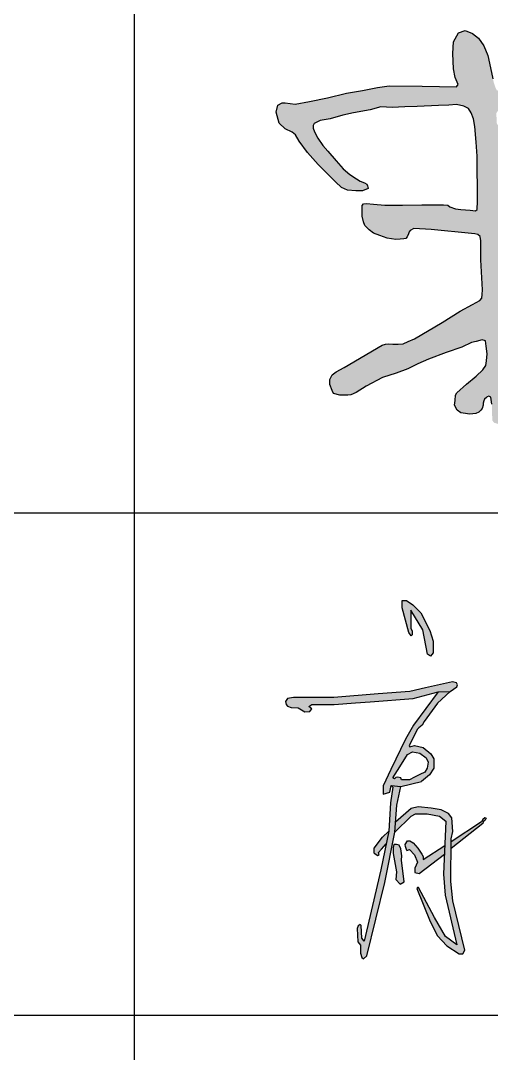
# Model space of a CAD drawing. Extents: x 1728470 to 1835391, y -157368 to 197905.
# Drawn here: x 1814045 to 1815077, y 65158 to 67420 of the extents above; entities that cross this region are included whole.
import ezdxf

# ---------------------------------------------------------------- set-up
doc = ezdxf.new("R2010")
doc.units = 0
doc.header["$LTSCALE"] = 1000
doc.header["$MEASUREMENT"] = 0
doc.layers.get('0').update_dxf_attribs({"linetype": 'CONTINUOUS'})
doc.layers.add('PUB_TITLE', color=4, linetype='CONTINUOUS')

msp = doc.modelspace()

# ---------------------------------------------------------------- hatches: boundary and pattern name
h = msp.add_hatch(color=7)
h.paths.add_polyline_path([(1815100.7, 67127.3), (1815099.5, 67133.9), (1815100.5, 67137.6), (1815103.7, 67140.4), (1815110.7, 67142.1), (1815125.6, 67138), (1815137.2, 67131.7), (1815162.4, 67120.3), (1815189.3, 67111.7), (1815220.1, 67102.6), (1815253.9, 67099.7), (1815290.5, 67095.7), (1815342.5, 67092.9), (1815389.4, 67093.4), (1815432.2, 67094), (1815489.4, 67101.2), (1815518.8, 67103.9), (1815531.9, 67109.4), (1815541, 67117.9), (1815543.2, 67127.4), (1815540.5, 67140.1), (1815527.4, 67155.4), (1815504, 67171.2), (1815472.5, 67186.6), (1815433.9, 67200.1), (1815395.3, 67212.9), (1815356.7, 67222.6), (1815301.3, 67234.8), (1815222.1, 67249.1), (1815121.3, 67266.4), (1815105.8, 67267), (1815095.3, 67265.4), (1815089.2, 67267.3), (1815086.1, 67274), (1815082.9, 67283.5), (1815080.7, 67292.6), (1815075.7, 67316), (1815069.4, 67343.1), (1815060.8, 67364.4), (1815049.5, 67381.5), (1815036.3, 67391.5), (1815020.1, 67397.8), (1815005.1, 67392.8), (1814994.3, 67373.4), (1814992.9, 67347.7), (1814994.4, 67314), (1814997.9, 67295.4), (1815004.7, 67279.7), (1815001, 67274.6), (1814963.4, 67275.6), (1814925.8, 67276.1), (1814853.4, 67277), (1814828, 67273.5), (1814795, 67266.9), (1814759.9, 67260.8), (1814718.2, 67250.6), (1814678.5, 67242.5), (1814647, 67236.9), (1814625.1, 67240), (1814618.5, 67240), (1814608.9, 67234.4), (1814605.8, 67219.1), (1814612, 67195.1), (1814625.2, 67182.4), (1814640.5, 67175.8), (1814648.1, 67169.7), (1814655.7, 67155.5), (1814674.5, 67130.6), (1814697.4, 67104.7), (1814735.7, 67066.6), (1814749, 67054.5), (1814761.9, 67048.5), (1814780.4, 67046.9), (1814794.9, 67046.9), (1814807.3, 67052.1), (1814807.1, 67053.8), (1814806.9, 67055), (1814806, 67058.1), (1814804, 67061.6), (1814799.4, 67064.6), (1814789.9, 67068.1), (1814781.6, 67073.1), (1814767.4, 67082.6), (1814752.6, 67095.3), (1814737.4, 67112.5), (1814719.1, 67133.9), (1814707.9, 67146.5), (1814696.8, 67162.4), (1814689.7, 67176.5), (1814686.6, 67184.2), (1814686.6, 67190.4), (1814689.1, 67194.1), (1814702.2, 67201), (1814724, 67205), (1814751.4, 67212.9), (1814775.4, 67218.1), (1814811.4, 67224.4), (1814834.9, 67230.6), (1814860.2, 67229.5), (1814887.6, 67231.2), (1814914.5, 67231.8), (1814961.3, 67233.5), (1814984.2, 67234.6), (1815001.3, 67235.8), (1815016.8, 67232.3), (1815027.1, 67227.2), (1815033.4, 67218), (1815037.9, 67204.9), (1815041.4, 67187.8), (1815044.2, 67153.5), (1815046.5, 67122.7), (1815046.8, 67024.5), (1815046.5, 67006.4), (1815042.3, 67003.2), (1815030.6, 67004.8), (1815010.5, 67006.1), (1814999.1, 67007.6), (1814986.7, 67012.1), (1814981.6, 67015.3), (1814972.6, 67016.4), (1814924.6, 67016.4), (1814882.3, 67015.8), (1814843.5, 67015.5), (1814818.7, 67017.4), (1814803.4, 67019), (1814797.4, 67018.4), (1814794.2, 67015.2), (1814793.9, 67004.1), (1814794.2, 66991.3), (1814797.4, 66979.3), (1814800.2, 66971.3), (1814809.5, 66961.8), (1814819.3, 66953.9), (1814833, 66948.8), (1814848.9, 66943.1), (1814868, 66940.3), (1814877.3, 66941), (1814885.3, 66941.7), (1814889.7, 66942.7), (1814893.1, 66946.4), (1814895.4, 66952.8), (1814896.9, 66957.2), (1814899.1, 66960.4), (1814907.1, 66964.6), (1814945.3, 66962.6), (1815033.5, 66953.5), (1815041.4, 66952.9), (1815047.4, 66951.3), (1815052.6, 66946.7), (1815054, 66937.6), (1815054.6, 66895.9), (1815057.7, 66829.9), (1815057.4, 66820.1), (1815056.6, 66811.6), (1815052, 66806.7), (1815035.7, 66797.7), (1815009, 66783.2), (1814969.7, 66758.8), (1814908.9, 66723), (1814895.3, 66716.8), (1814883.8, 66711.9), (1814873.2, 66711.5), (1814861.5, 66711.2), (1814851.9, 66712.1), (1814845.6, 66711.3), (1814838, 66709.1), (1814754.9, 66660.4), (1814737.3, 66650.8), (1814728, 66643.7), (1814723.5, 66633.8), (1814723.5, 66622.8), (1814728, 66609.5), (1814731.4, 66603), (1814745.5, 66599.6), (1814762.5, 66599.1), (1814769.6, 66600.2), (1814781.2, 66605.1), (1814803, 66619.4), (1814838.6, 66637.8), (1814868.4, 66647.8), (1814894.2, 66656.8), (1814916.3, 66668.1), (1814939.9, 66678.5), (1814978.4, 66692.9), (1815012.7, 66704.6), (1815034, 66714.6), (1815043.9, 66716.8), (1815057, 66720.4), (1815064.7, 66718.2), (1815066.1, 66706.9), (1815068.3, 66689.7), (1815067, 66674.4), (1815065.6, 66664.4), (1815058.4, 66654.9), (1815044.4, 66640.9), (1815022.7, 66623.3), (1815001.7, 66604.8), (1814999, 66599.8), (1814998, 66587.5), (1814996.5, 66577.7), (1815002.2, 66566.6), (1815010.5, 66561.1), (1815020.6, 66559.1), (1815029.2, 66557.8), (1815036.7, 66558.8), (1815043.2, 66559.6), (1815050, 66562.1), (1815054.1, 66566.9), (1815057.3, 66570.4), (1815059.8, 66577.7), (1815059.8, 66581.9), (1815060.6, 66586.7), (1815062.1, 66591), (1815066.4, 66594.7), (1815068.4, 66596), (1815071.9, 66597), (1815075.9, 66595), (1815077.2, 66589.7), (1815078.7, 66579.7), (1815078.9, 66568), (1815079.2, 66551.9), (1815079.2, 66544.8), (1815083.2, 66539.1), (1815093.2, 66536.2), (1815104.3, 66534.8), (1815116.4, 66531.2), (1815126.1, 66530.2), (1815133.4, 66533.6), (1815133.4, 66550.9), (1815129.8, 66575.4), (1815127.3, 66629), (1815126.9, 66639), (1815132.6, 66648.3), (1815141.4, 66657.5), (1815153.5, 66667.9), (1815163.9, 66687.3), (1815169.2, 66698.6), (1815170, 66712.2), (1815166.8, 66723.1), (1815159.9, 66733.5), (1815150.1, 66742.5), (1815140.8, 66748.6), (1815131.3, 66750.5), (1815120.2, 66754), (1815117, 66758.4), (1815115.7, 66769.5), (1815114.8, 66779.4), (1815114.3, 66786), (1815140.7, 66802.1), (1815163.8, 66822.6), (1815185.9, 66848.2), (1815202, 66863.5), (1815210, 66875.1), (1815213.6, 66886), (1815212.8, 66903.4), (1815205.6, 66917.5), (1815195.5, 66930.7), (1815185.9, 66942), (1815178.7, 66949.6), (1815147.2, 66963.7), (1815118.3, 66975.9), (1815104.3, 66984), (1815100.4, 66996.2), (1815099.1, 67011), (1815100.7, 67067)])
h.paths.add_polyline_path([(1815119.4, 67174), (1815106.9, 67181.1), (1815098.3, 67185.4), (1815092.3, 67189.6), (1815089.3, 67194.9), (1815088.8, 67202.4), (1815088.5, 67217.5), (1815090.1, 67219.5), (1815091.5, 67221.8), (1815094.3, 67224.1), (1815098.8, 67225.5), (1815103, 67226.4), (1815110.4, 67226.7), (1815116.3, 67226.5), (1815123.3, 67225.5), (1815131, 67223), (1815149.3, 67217.4), (1815174.3, 67210.3), (1815206.8, 67203.2), (1815259.9, 67196.5), (1815304.5, 67191.9), (1815326.2, 67188.5), (1815362.8, 67181.1), (1815400.5, 67169.1), (1815447.2, 67157.2), (1815458.4, 67155.2), (1815464.2, 67153.4), (1815467.1, 67151.6), (1815467.8, 67148.7), (1815468, 67146.2), (1815464.6, 67142), (1815456.4, 67139.6), (1815440.6, 67133.7), (1815418.8, 67133.4), (1815388, 67134), (1815358.4, 67134), (1815325, 67133.4), (1815261.2, 67140.5), (1815238.7, 67140.5), (1815219.4, 67141.8), (1815191.2, 67146.9), (1815161, 67154.6)], flags=16)
h.paths.add_polyline_path([(1815116.4, 66931.4), (1815119.9, 66932), (1815125, 66931.4), (1815140, 66923), (1815146, 66920.5), (1815150.1, 66917.2), (1815153.3, 66913.2), (1815154.8, 66908.1), (1815155.6, 66900.4), (1815153.8, 66894.8), (1815150.6, 66889), (1815144.8, 66881.5), (1815136.7, 66871), (1815128.9, 66863.2), (1815121.9, 66856.1), (1815117.6, 66850.9), (1815114.6, 66849.1), (1815111.3, 66849.2), (1815109.6, 66850.2), (1815108.2, 66853.1), (1815108, 66859), (1815109.7, 66884.4), (1815110.4, 66899.3), (1815111, 66906), (1815111.8, 66910.8), (1815111.8, 66920.9), (1815112.4, 66927.9), (1815113.6, 66930.4)], flags=16)
h = msp.add_hatch(color=256)
h.paths.add_polyline_path([(1814905.3, 66140.6), (1814891.4, 66149.8), (1814882, 66149.8), (1814882, 66134), (1814896.1, 66080), (1814901.8, 66072.3), (1814904.1, 66074.3), (1814904.1, 66077.4), (1814904.1, 66083), (1814901.1, 66088.4), (1814901.1, 66099.9), (1814901.1, 66128.4), (1814927.1, 66085.2), (1814937.5, 66032.5), (1814943.8, 66027.5), (1814949.7, 66034.9), (1814949.7, 66061), (1814942.2, 66084.3), (1814922.9, 66122.8)])
h.paths.add_polyline_path([(1814961.1, 65949.7), (1814987.4, 65950.8), (1815001.4, 65960.5), (1815003.5, 65965.3), (1815000.6, 65969.4), (1814992.1, 65971.8), (1814959.5, 65964.4), (1814933.2, 65958.4), (1814898.5, 65950.4), (1814829, 65945), (1814732.3, 65937.5), (1814643.2, 65937.5), (1814630.7, 65935), (1814626.1, 65928.6), (1814627.2, 65922.2), (1814630.6, 65918.2), (1814638.5, 65915.6), (1814653.8, 65914.9), (1814668.7, 65906), (1814679.4, 65906.8), (1814683.6, 65912.6), (1814677, 65917.8), (1814684.1, 65922.2), (1814732.5, 65922.2), (1814779.6, 65925.6), (1814811.4, 65927.9), (1814906.2, 65934.8)])
h.paths.add_polyline_path([(1814914.5, 65867.1), (1814918.6, 65870.6), (1814925.5, 65876.5), (1814930.2, 65884.4), (1814959.2, 65925.1), (1814987.4, 65950.8), (1814961.1, 65949.7), (1814906.4, 65876.8), (1814888.8, 65846), (1814857.2, 65779.6), (1814840.1, 65743.7), (1814840.1, 65725.6), (1814854.8, 65730.1), (1814857.9, 65744.7), (1814879.2, 65742.3), (1814924.3, 65753.4), (1814941.8, 65767.8), (1814951.4, 65782.6), (1814951.4, 65803), (1814945, 65814.2), (1814928.2, 65828.1), (1814908.9, 65832.5), (1814898.7, 65829.5), (1814897.3, 65831.4)])
h.paths.add_polyline_path([(1814904.6, 65818.6), (1814920.2, 65815.2), (1814934.4, 65805.5), (1814938.9, 65795.9), (1814937, 65782.8), (1814931.8, 65774.1), (1814920.6, 65768.5), (1814908.8, 65762.6), (1814897.7, 65757.1), (1814880.5, 65757.1), (1814878.9, 65761.2), (1814872.1, 65763.2), (1814868, 65761.8), (1814865.1, 65759.1), (1814861.1, 65761.7), (1814876.5, 65785.7), (1814893.6, 65812.4)], flags=16)
h.paths.add_polyline_path([(1814870.3, 65701.6), (1814879.2, 65742.3), (1814857.9, 65744.7), (1814861.6, 65741.2), (1814856, 65706.9), (1814852.3, 65644.9), (1814835.2, 65560.2), (1814798.6, 65403.9), (1814793.7, 65409.9), (1814792, 65438.2), (1814789.4, 65440), (1814785.6, 65437.4), (1814782.8, 65431.7), (1814784.7, 65402.4), (1814790.3, 65395.1), (1814790.3, 65377.1), (1814793.5, 65367.6), (1814797.1, 65365.1), (1814804.6, 65371.3), (1814843.6, 65531.9), (1814865.9, 65642.3)])
h.paths.add_polyline_path([(1814967.7, 65691), (1814945.5, 65695), (1814916.8, 65697.9), (1814901.8, 65693.9), (1814867.5, 65664.5), (1814865.9, 65642.3), (1814901.6, 65677.5), (1814910.7, 65682.9), (1814936.3, 65682.9), (1814963.6, 65677.1), (1814977.8, 65666.7), (1814972.6, 65550.4), (1814976.2, 65504.1), (1815001.4, 65396), (1814976.9, 65413.9), (1814952.4, 65455.5), (1814917.9, 65520.9), (1814915.8, 65521.1), (1814913.8, 65519.3), (1814943.4, 65447), (1814959.4, 65415.6), (1814979.6, 65393.8), (1815007, 65376), (1815014.9, 65376), (1815019, 65383.7), (1814993, 65492.1), (1814988.2, 65534.7), (1814989.4, 65628), (1814992.8, 65644), (1814990.6, 65673.5), (1814983.2, 65683.3)])
h.paths.add_polyline_path([(1814852.3, 65644.9), (1814838.4, 65631.3), (1814820.6, 65607.4), (1814820.6, 65596.4), (1814828.7, 65591.2), (1814831.7, 65592.6), (1814830.1, 65597.9), (1814836.7, 65605.3), (1814846.6, 65616.5)], flags=17)
h.paths.add_polyline_path([(1814974.6, 65594.2), (1814975.4, 65612.9), (1814928.2, 65582.3), (1814928.2, 65589.2), (1814925.1, 65594), (1814916.3, 65607.6), (1814906, 65618.9), (1814898.9, 65623.2), (1814893.5, 65623.2), (1814888.4, 65615.5), (1814888.9, 65611), (1814892.4, 65602.5), (1814898.1, 65604.4), (1814909.2, 65593), (1814915.4, 65576.7), (1814909.9, 65563.9), (1814909.9, 65554), (1814918.8, 65551.6)], flags=17)
h.paths.add_polyline_path([(1814880.3, 65581.2), (1814881, 65590.8), (1814878.8, 65605.7), (1814875.1, 65613.7), (1814869.1, 65615.4), (1814863.4, 65615.4), (1814862.3, 65608.5), (1814862.3, 65595.6), (1814869.1, 65555.3), (1814867.6, 65538.5), (1814877.6, 65528.8), (1814886.2, 65533.5)])
h.paths.add_polyline_path([(1815058.6, 65661.2), (1815059.8, 65665), (1815063.6, 65668.4), (1815066.3, 65673), (1815062.8, 65673.5), (1815058.7, 65669.8), (1815055.9, 65665), (1814989.4, 65621.5), (1814989.2, 65606.6)])
for color, points in [(250, [(1814905.3, 66140.6), (1814891.4, 66149.8), (1814882, 66149.8), (1814882, 66134), (1814896.1, 66080), (1814901.8, 66072.3), (1814904.1, 66074.3), (1814904.1, 66077.4), (1814904.1, 66083), (1814901.1, 66088.4), (1814901.1, 66099.9), (1814901.1, 66128.4), (1814927.1, 66085.2), (1814937.5, 66032.5), (1814943.8, 66027.5), (1814949.7, 66034.9), (1814949.7, 66061), (1814942.2, 66084.3), (1814922.9, 66122.8)]), (256, [(1814626.1, 65928.6), (1814627.2, 65922.2), (1814630.6, 65918.2), (1814638.5, 65915.6), (1814653.8, 65914.9), (1814668.7, 65906), (1814679.4, 65906.8), (1814683.6, 65912.6), (1814677, 65917.8), (1814684.1, 65922.2), (1814732.5, 65922.2), (1814779.6, 65925.6), (1814811.4, 65927.9), (1814906.2, 65934.8), (1814961.1, 65949.7), (1814987.4, 65950.8), (1815001.4, 65960.5), (1815003.5, 65965.3), (1815000.6, 65969.4), (1814992.1, 65971.8), (1814959.5, 65964.4), (1814933.2, 65958.4), (1814898.5, 65950.4), (1814829, 65945), (1814732.3, 65937.5), (1814643.2, 65937.5), (1814630.7, 65935)]), (256, [(1814989.4, 65621.5), (1814989.2, 65606.6), (1815058.6, 65661.2), (1815059.8, 65665), (1815063.6, 65668.4), (1815066.3, 65673), (1815062.8, 65673.5), (1815058.7, 65669.8), (1815055.9, 65665)])]:
    msp.add_hatch(color=color).paths.add_polyline_path(points)
h = msp.add_hatch(color=250)
h.paths.add_polyline_path([(1814811.4, 65927.9), (1814906.2, 65934.8), (1814961.1, 65949.7), (1814987.4, 65950.8), (1815001.4, 65960.5), (1815003.5, 65965.3), (1815000.6, 65969.4), (1814992.1, 65971.8), (1814959.5, 65964.4), (1814933.2, 65958.4), (1814898.5, 65950.4), (1814829, 65945), (1814732.3, 65937.5), (1814643.2, 65937.5), (1814630.7, 65935), (1814626.1, 65928.6), (1814627.2, 65922.2), (1814630.6, 65918.2), (1814638.5, 65915.6), (1814653.8, 65914.9), (1814668.7, 65906), (1814679.4, 65906.8), (1814683.6, 65912.6), (1814677, 65917.8), (1814684.1, 65922.2), (1814732.5, 65922.2), (1814779.6, 65925.6)])
h.paths.add_polyline_path([(1814959.2, 65925.1), (1814987.4, 65950.8), (1814961.1, 65949.7), (1814906.4, 65876.8), (1814888.8, 65846), (1814857.2, 65779.6), (1814840.1, 65743.7), (1814840.1, 65725.6), (1814854.8, 65730.1), (1814857.9, 65744.7), (1814879.2, 65742.3), (1814924.3, 65753.4), (1814941.8, 65767.8), (1814951.4, 65782.6), (1814951.4, 65803), (1814945, 65814.2), (1814928.2, 65828.1), (1814908.9, 65832.5), (1814898.7, 65829.5), (1814897.3, 65831.4), (1814914.5, 65867.1), (1814918.6, 65870.6), (1814925.5, 65876.5), (1814930.2, 65884.4)])
h.paths.add_polyline_path([(1814920.2, 65815.2), (1814934.4, 65805.5), (1814938.9, 65795.9), (1814937, 65782.8), (1814931.8, 65774.1), (1814920.6, 65768.5), (1814908.8, 65762.6), (1814897.7, 65757.1), (1814880.5, 65757.1), (1814878.9, 65761.2), (1814872.1, 65763.2), (1814868, 65761.8), (1814865.1, 65759.1), (1814861.1, 65761.7), (1814876.5, 65785.7), (1814893.6, 65812.4), (1814904.6, 65818.6)], flags=16)
h.paths.add_polyline_path([(1814879.2, 65742.3), (1814857.9, 65744.7), (1814861.6, 65741.2), (1814856, 65706.9), (1814852.3, 65644.9), (1814835.2, 65560.2), (1814798.6, 65403.9), (1814793.7, 65409.9), (1814792, 65438.2), (1814789.4, 65440), (1814785.6, 65437.4), (1814782.8, 65431.7), (1814784.7, 65402.4), (1814790.3, 65395.1), (1814790.3, 65377.1), (1814793.5, 65367.6), (1814797.1, 65365.1), (1814804.6, 65371.3), (1814843.6, 65531.9), (1814865.9, 65642.3), (1814870.3, 65701.6)])
h.paths.add_polyline_path([(1814852.3, 65644.9), (1814838.4, 65631.3), (1814820.6, 65607.4), (1814820.6, 65596.4), (1814828.7, 65591.2), (1814831.7, 65592.6), (1814830.1, 65597.9), (1814836.7, 65605.3), (1814846.6, 65616.5)], flags=17)
h.paths.add_polyline_path([(1814967.7, 65691), (1814945.5, 65695), (1814916.8, 65697.9), (1814901.8, 65693.9), (1814867.5, 65664.5), (1814865.9, 65642.3), (1814901.6, 65677.5), (1814910.7, 65682.9), (1814936.3, 65682.9), (1814963.6, 65677.1), (1814977.8, 65666.7), (1814972.6, 65550.4), (1814976.2, 65504.1), (1815001.4, 65396), (1814976.9, 65413.9), (1814952.4, 65455.5), (1814917.9, 65520.9), (1814915.8, 65521.1), (1814913.8, 65519.3), (1814943.4, 65447), (1814959.4, 65415.6), (1814979.6, 65393.8), (1815007, 65376), (1815014.9, 65376), (1815019, 65383.7), (1814993, 65492.1), (1814988.2, 65534.7), (1814989.4, 65628), (1814992.8, 65644), (1814990.6, 65673.5), (1814983.2, 65683.3)])
h.paths.add_polyline_path([(1814925.1, 65594), (1814916.3, 65607.6), (1814906, 65618.9), (1814898.9, 65623.2), (1814893.5, 65623.2), (1814888.4, 65615.5), (1814888.9, 65611), (1814892.4, 65602.5), (1814898.1, 65604.4), (1814909.2, 65593), (1814915.4, 65576.7), (1814909.9, 65563.9), (1814909.9, 65554), (1814918.8, 65551.6), (1814974.6, 65594.2), (1814975.4, 65612.9), (1814928.2, 65582.3), (1814928.2, 65589.2)], flags=17)
h.paths.add_polyline_path([(1815058.6, 65661.2), (1815059.8, 65665), (1815063.6, 65668.4), (1815066.3, 65673), (1815062.8, 65673.5), (1815058.7, 65669.8), (1815055.9, 65665), (1814989.4, 65621.5), (1814989.2, 65606.6)])
h.paths.add_polyline_path([(1814881, 65590.8), (1814878.8, 65605.7), (1814875.1, 65613.7), (1814869.1, 65615.4), (1814863.4, 65615.4), (1814862.3, 65608.5), (1814862.3, 65595.6), (1814869.1, 65555.3), (1814867.6, 65538.5), (1814877.6, 65528.8), (1814886.2, 65533.5), (1814880.3, 65581.2)])
h = msp.add_hatch(color=256)
h.paths.add_polyline_path([(1814897.3, 65831.4), (1814914.5, 65867.1), (1814918.6, 65870.6), (1814925.5, 65876.5), (1814930.2, 65884.4), (1814959.2, 65925.1), (1814987.4, 65950.8), (1814961.1, 65949.7), (1814906.4, 65876.8), (1814888.8, 65846), (1814857.2, 65779.6), (1814840.1, 65743.7), (1814840.1, 65725.6), (1814854.8, 65730.1), (1814857.9, 65744.7), (1814879.2, 65742.3), (1814924.3, 65753.4), (1814941.8, 65767.8), (1814951.4, 65782.6), (1814951.4, 65803), (1814945, 65814.2), (1814928.2, 65828.1), (1814908.9, 65832.5), (1814898.7, 65829.5)])
h.paths.add_polyline_path([(1814904.6, 65818.6), (1814920.2, 65815.2), (1814934.4, 65805.5), (1814938.9, 65795.9), (1814937, 65782.8), (1814931.8, 65774.1), (1814920.6, 65768.5), (1814908.8, 65762.6), (1814897.7, 65757.1), (1814880.5, 65757.1), (1814878.9, 65761.2), (1814872.1, 65763.2), (1814868, 65761.8), (1814865.1, 65759.1), (1814861.1, 65761.7), (1814876.5, 65785.7), (1814893.6, 65812.4)], flags=16)
h.paths.add_polyline_path([(1814879.2, 65742.3), (1814857.9, 65744.7), (1814861.6, 65741.2), (1814856, 65706.9), (1814852.3, 65644.9), (1814835.2, 65560.2), (1814798.6, 65403.9), (1814793.7, 65409.9), (1814792, 65438.2), (1814789.4, 65440), (1814785.6, 65437.4), (1814782.8, 65431.7), (1814784.7, 65402.4), (1814790.3, 65395.1), (1814790.3, 65377.1), (1814793.5, 65367.6), (1814797.1, 65365.1), (1814804.6, 65371.3), (1814843.6, 65531.9), (1814865.9, 65642.3), (1814870.3, 65701.6)])
h.paths.add_polyline_path([(1814901.6, 65677.5), (1814910.7, 65682.9), (1814936.3, 65682.9), (1814963.6, 65677.1), (1814977.8, 65666.7), (1814972.6, 65550.4), (1814976.2, 65504.1), (1815001.4, 65396), (1814976.9, 65413.9), (1814952.4, 65455.5), (1814917.9, 65520.9), (1814915.8, 65521.1), (1814913.8, 65519.3), (1814943.4, 65447), (1814959.4, 65415.6), (1814979.6, 65393.8), (1815007, 65376), (1815014.9, 65376), (1815019, 65383.7), (1814993, 65492.1), (1814988.2, 65534.7), (1814989.4, 65628), (1814992.8, 65644), (1814990.6, 65673.5), (1814983.2, 65683.3), (1814967.7, 65691), (1814945.5, 65695), (1814916.8, 65697.9), (1814901.8, 65693.9), (1814867.5, 65664.5), (1814865.9, 65642.3)])
h.paths.add_polyline_path([(1814852.3, 65644.9), (1814838.4, 65631.3), (1814820.6, 65607.4), (1814820.6, 65596.4), (1814828.7, 65591.2), (1814831.7, 65592.6), (1814830.1, 65597.9), (1814836.7, 65605.3), (1814846.6, 65616.5)], flags=17)
h.paths.add_polyline_path([(1814880.3, 65581.2), (1814881, 65590.8), (1814878.8, 65605.7), (1814875.1, 65613.7), (1814869.1, 65615.4), (1814863.4, 65615.4), (1814862.3, 65608.5), (1814862.3, 65595.6), (1814869.1, 65555.3), (1814867.6, 65538.5), (1814877.6, 65528.8), (1814886.2, 65533.5)])
h.paths.add_polyline_path([(1814974.6, 65594.2), (1814975.4, 65612.9), (1814928.2, 65582.3), (1814928.2, 65589.2), (1814925.1, 65594), (1814916.3, 65607.6), (1814906, 65618.9), (1814898.9, 65623.2), (1814893.5, 65623.2), (1814888.4, 65615.5), (1814888.9, 65611), (1814892.4, 65602.5), (1814898.1, 65604.4), (1814909.2, 65593), (1814915.4, 65576.7), (1814909.9, 65563.9), (1814909.9, 65554), (1814918.8, 65551.6)], flags=17)

# ---------------------------------------------------------------- linework, layer by layer
for p, q in [((1814882, 66134), (1814882, 66149.8)), ((1814882, 66149.8), (1814891.4, 66149.8)), ((1814896.1, 66080), (1814882, 66134)), ((1814891.4, 66149.8), (1814905.3, 66140.6)), ((1814905.3, 66140.6), (1814922.9, 66122.8)), ((1814927.1, 66085.2), (1814901.1, 66128.4)), ((1814901.1, 66128.4), (1814901.1, 66099.9)), ((1814922.9, 66122.8), (1814942.2, 66084.3)), ((1814901.1, 66099.9), (1814901.1, 66088.4)), ((1814901.1, 66088.4), (1814904.1, 66083)), ((1814901.8, 66072.3), (1814896.1, 66080)), ((1814904.1, 66074.3), (1814901.8, 66072.3)), ((1814904.1, 66083), (1814904.1, 66077.4)), ((1814904.1, 66077.4), (1814904.1, 66074.3)), ((1814937.5, 66032.5), (1814927.1, 66085.2)), ((1814942.2, 66084.3), (1814949.7, 66061)), ((1814949.7, 66061), (1814949.7, 66034.9)), ((1814943.8, 66027.5), (1814937.5, 66032.5)), ((1814949.7, 66034.9), (1814943.8, 66027.5)), ((1814898.5, 65950.4), (1814829, 65945)), ((1814933.2, 65958.4), (1814898.5, 65950.4)), ((1814959.5, 65964.4), (1814933.2, 65958.4)), ((1814987.4, 65950.8), (1814959.2, 65925.1)), ((1814992.1, 65971.8), (1814959.5, 65964.4)), ((1814961.1, 65949.7), (1814987.4, 65950.8)), ((1814987.4, 65950.8), (1815001.4, 65960.5)), ((1815000.6, 65969.4), (1814992.1, 65971.8)), ((1815003.5, 65965.3), (1815000.6, 65969.4)), ((1815001.4, 65960.5), (1815003.5, 65965.3)), ((1814630.7, 65935), (1814626.1, 65928.6)), ((1814626.1, 65928.6), (1814627.2, 65922.2)), ((1814643.2, 65937.5), (1814630.7, 65935)), ((1814732.3, 65937.5), (1814643.2, 65937.5)), ((1814829, 65945), (1814732.3, 65937.5)), ((1814779.6, 65925.6), (1814811.4, 65927.9)), ((1814811.4, 65927.9), (1814906.2, 65934.8)), ((1814906.2, 65934.8), (1814961.1, 65949.7)), ((1814961.1, 65949.7), (1814906.4, 65876.8)), ((1814627.2, 65922.2), (1814630.6, 65918.2)), ((1814630.6, 65918.2), (1814638.5, 65915.6)), ((1814638.5, 65915.6), (1814653.8, 65914.9)), ((1814653.8, 65914.9), (1814668.7, 65906)), ((1814668.7, 65906), (1814679.4, 65906.8)), ((1814677, 65917.8), (1814684.1, 65922.2)), ((1814683.6, 65912.6), (1814677, 65917.8)), ((1814679.4, 65906.8), (1814683.6, 65912.6)), ((1814684.1, 65922.2), (1814732.5, 65922.2)), ((1814732.5, 65922.2), (1814779.6, 65925.6)), ((1814959.2, 65925.1), (1814930.2, 65884.4)), ((1814930.2, 65884.4), (1814925.5, 65876.5)), ((1814906.4, 65876.8), (1814888.8, 65846)), ((1814914.5, 65867.1), (1814897.3, 65831.4)), ((1814918.6, 65870.6), (1814914.5, 65867.1)), ((1814925.5, 65876.5), (1814918.6, 65870.6)), ((1814888.8, 65846), (1814857.2, 65779.6)), ((1814893.6, 65812.4), (1814904.6, 65818.6)), ((1814897.3, 65831.4), (1814898.7, 65829.5)), ((1814898.7, 65829.5), (1814908.9, 65832.5)), ((1814904.6, 65818.6), (1814920.2, 65815.2)), ((1814908.9, 65832.5), (1814928.2, 65828.1)), ((1814920.2, 65815.2), (1814934.4, 65805.5)), ((1814928.2, 65828.1), (1814945, 65814.2)), ((1814876.5, 65785.7), (1814893.6, 65812.4)), ((1814934.4, 65805.5), (1814938.9, 65795.9)), ((1814938.9, 65795.9), (1814937, 65782.8)), ((1814945, 65814.2), (1814951.4, 65803)), ((1814951.4, 65803), (1814951.4, 65782.6)), ((1814857.2, 65779.6), (1814840.1, 65743.7)), ((1814861.1, 65761.7), (1814876.5, 65785.7)), ((1814931.8, 65774.1), (1814920.6, 65768.5)), ((1814937, 65782.8), (1814931.8, 65774.1)), ((1814951.4, 65782.6), (1814941.8, 65767.8)), ((1814865.1, 65759.1), (1814861.1, 65761.7)), ((1814868, 65761.8), (1814865.1, 65759.1)), ((1814872.1, 65763.2), (1814868, 65761.8)), ((1814878.9, 65761.2), (1814872.1, 65763.2)), ((1814880.5, 65757.1), (1814878.9, 65761.2)), ((1814879.2, 65742.3), (1814924.3, 65753.4)), ((1814897.7, 65757.1), (1814880.5, 65757.1)), ((1814908.8, 65762.6), (1814897.7, 65757.1)), ((1814920.6, 65768.5), (1814908.8, 65762.6)), ((1814941.8, 65767.8), (1814924.3, 65753.4)), ((1814840.1, 65743.7), (1814840.1, 65725.6)), ((1814840.1, 65725.6), (1814854.8, 65730.1)), ((1814854.8, 65730.1), (1814857.9, 65744.7)), ((1814861.6, 65741.2), (1814856, 65706.9)), ((1814857.9, 65744.7), (1814879.2, 65742.3)), ((1814857.9, 65744.7), (1814861.6, 65741.2)), ((1814870.3, 65701.6), (1814879.2, 65742.3)), ((1814856, 65706.9), (1814852.3, 65644.9)), ((1814865.9, 65642.3), (1814870.3, 65701.6)), ((1814901.8, 65693.9), (1814867.5, 65664.5)), ((1814901.6, 65677.5), (1814910.7, 65682.9)), ((1814916.8, 65697.9), (1814901.8, 65693.9)), ((1814910.7, 65682.9), (1814936.3, 65682.9)), ((1814945.5, 65695), (1814916.8, 65697.9)), ((1814936.3, 65682.9), (1814963.6, 65677.1)), ((1814967.7, 65691), (1814945.5, 65695)), ((1814983.2, 65683.3), (1814967.7, 65691)), ((1814990.6, 65673.5), (1814983.2, 65683.3)), ((1814865.9, 65642.3), (1814901.6, 65677.5)), ((1814963.6, 65677.1), (1814977.8, 65666.7)), ((1814977.8, 65666.7), (1814972.6, 65550.4)), ((1815058.6, 65661.2), (1814989.2, 65606.6)), ((1815055.9, 65665), (1814989.4, 65621.5)), ((1814992.8, 65644), (1814990.6, 65673.5)), ((1815058.7, 65669.8), (1815055.9, 65665)), ((1815059.8, 65665), (1815058.6, 65661.2)), ((1815062.8, 65673.5), (1815058.7, 65669.8)), ((1815063.6, 65668.4), (1815059.8, 65665)), ((1815066.3, 65673), (1815062.8, 65673.5)), ((1815066.3, 65673), (1815063.6, 65668.4)), ((1814852.3, 65644.9), (1814835.2, 65560.2)), ((1814838.4, 65631.3), (1814852.3, 65644.9)), ((1814843.6, 65531.9), (1814865.9, 65642.3)), ((1814989.4, 65628), (1814992.8, 65644)), ((1814820.6, 65607.4), (1814838.4, 65631.3)), ((1814836.7, 65605.3), (1814846.6, 65616.5)), ((1814863.4, 65615.4), (1814862.3, 65608.5)), ((1814869.1, 65615.4), (1814863.4, 65615.4)), ((1814875.1, 65613.7), (1814869.1, 65615.4)), ((1814878.8, 65605.7), (1814875.1, 65613.7)), ((1814888.4, 65615.5), (1814893.5, 65623.2)), ((1814888.9, 65611), (1814888.4, 65615.5)), ((1814892.4, 65602.5), (1814888.9, 65611)), ((1814893.5, 65623.2), (1814898.9, 65623.2)), ((1814898.9, 65623.2), (1814906, 65618.9)), ((1814906, 65618.9), (1814916.3, 65607.6)), ((1814928.2, 65582.3), (1814975.4, 65612.9)), ((1814988.2, 65534.7), (1814989.4, 65628)), ((1814820.6, 65596.4), (1814820.6, 65607.4)), ((1814820.6, 65596.4), (1814828.7, 65591.2)), ((1814828.7, 65591.2), (1814831.7, 65592.6)), ((1814830.1, 65597.9), (1814836.7, 65605.3)), ((1814831.7, 65592.6), (1814830.1, 65597.9)), ((1814862.3, 65608.5), (1814862.3, 65595.6)), ((1814862.3, 65595.6), (1814869.1, 65555.3)), ((1814881, 65590.8), (1814878.8, 65605.7)), ((1814880.3, 65581.2), (1814881, 65590.8)), ((1814892.4, 65602.5), (1814898.1, 65604.4)), ((1814898.1, 65604.4), (1814909.2, 65593)), ((1814909.2, 65593), (1814915.4, 65576.7)), ((1814916.3, 65607.6), (1814925.1, 65594)), ((1814918.8, 65551.6), (1814974.6, 65594.2)), ((1814925.1, 65594), (1814928.2, 65589.2)), ((1814928.2, 65589.2), (1814928.2, 65582.3)), ((1814886.2, 65533.5), (1814880.3, 65581.2)), ((1814915.4, 65576.7), (1814909.9, 65563.9)), ((1814835.2, 65560.2), (1814798.6, 65403.9)), ((1814869.1, 65555.3), (1814867.6, 65538.5)), ((1814909.9, 65563.9), (1814909.9, 65554)), ((1814909.9, 65554), (1814918.8, 65551.6)), ((1814972.6, 65550.4), (1814976.2, 65504.1)), ((1814804.6, 65371.3), (1814843.6, 65531.9)), ((1814867.6, 65538.5), (1814877.6, 65528.8)), ((1814877.6, 65528.8), (1814886.2, 65533.5)), ((1814915.8, 65521.1), (1814913.8, 65519.3)), ((1814917.9, 65520.9), (1814915.8, 65521.1)), ((1814952.4, 65455.5), (1814917.9, 65520.9)), ((1814993, 65492.1), (1814988.2, 65534.7)), ((1814913.8, 65519.3), (1814943.4, 65447)), ((1814976.2, 65504.1), (1815001.4, 65396)), ((1815019, 65383.7), (1814993, 65492.1)), ((1814976.9, 65413.9), (1814952.4, 65455.5)), ((1814785.6, 65437.4), (1814782.8, 65431.7)), ((1814782.8, 65431.7), (1814784.7, 65402.4)), ((1814789.4, 65440), (1814785.6, 65437.4)), ((1814792, 65438.2), (1814789.4, 65440)), ((1814793.7, 65409.9), (1814792, 65438.2)), ((1814943.4, 65447), (1814959.4, 65415.6)), ((1814798.6, 65403.9), (1814793.7, 65409.9)), ((1814959.4, 65415.6), (1814979.6, 65393.8)), ((1815001.4, 65396), (1814976.9, 65413.9)), ((1814784.7, 65402.4), (1814790.3, 65395.1)), ((1814790.3, 65395.1), (1814790.3, 65377.1)), ((1814979.6, 65393.8), (1815007, 65376)), ((1814790.3, 65377.1), (1814793.5, 65367.6)), ((1814793.5, 65367.6), (1814797.1, 65365.1)), ((1814797.1, 65365.1), (1814804.6, 65371.3)), ((1815007, 65376), (1815014.9, 65376)), ((1815014.9, 65376), (1815019, 65383.7))]:
    msp.add_line(p, q)
msp.add_lwpolyline([(1815078.7, 66579.7), (1815077.2, 66589.7), (1815075.9, 66595), (1815071.9, 66597), (1815068.4, 66596), (1815066.4, 66594.7), (1815062.1, 66591), (1815060.6, 66586.7), (1815059.8, 66581.9), (1815059.8, 66577.7), (1815057.3, 66570.4), (1815054.1, 66566.9), (1815050, 66562.1), (1815043.2, 66559.6), (1815036.7, 66558.8), (1815029.2, 66557.8), (1815020.6, 66559.1), (1815010.5, 66561.1), (1815002.2, 66566.6), (1814996.5, 66577.7), (1814998, 66587.5), (1814999, 66599.8), (1815001.7, 66604.8), (1815022.7, 66623.3), (1815044.4, 66640.9), (1815058.4, 66654.9), (1815065.6, 66664.4), (1815067, 66674.4), (1815068.3, 66689.7), (1815066.1, 66706.9), (1815064.7, 66718.2), (1815057, 66720.4), (1815043.9, 66716.8), (1815034, 66714.6), (1815012.7, 66704.6), (1814978.4, 66692.9), (1814939.9, 66678.5), (1814916.3, 66668.1), (1814894.2, 66656.8), (1814868.4, 66647.8), (1814838.6, 66637.8), (1814803, 66619.4), (1814781.2, 66605.1), (1814769.6, 66600.2), (1814762.5, 66599.1), (1814745.5, 66599.6), (1814731.4, 66603), (1814728, 66609.5), (1814723.5, 66622.8), (1814723.5, 66633.8), (1814728, 66643.7), (1814737.3, 66650.8), (1814754.9, 66660.4), (1814838, 66709.1), (1814845.6, 66711.3), (1814851.9, 66712.1), (1814861.5, 66711.2), (1814873.2, 66711.5), (1814883.8, 66711.9), (1814895.3, 66716.8), (1814908.9, 66723), (1814969.7, 66758.8), (1815009, 66783.2), (1815035.7, 66797.7), (1815052, 66806.7), (1815056.6, 66811.6), (1815057.4, 66820.1), (1815057.7, 66829.9), (1815054.6, 66895.9), (1815054, 66937.6), (1815052.6, 66946.7), (1815047.4, 66951.3), (1815041.4, 66952.9), (1815033.5, 66953.5), (1814945.3, 66962.6), (1814907.1, 66964.6), (1814899.1, 66960.4), (1814896.9, 66957.2), (1814895.4, 66952.8), (1814893.1, 66946.4), (1814889.7, 66942.7), (1814885.3, 66941.7), (1814877.3, 66941), (1814868, 66940.3), (1814848.9, 66943.1), (1814833, 66948.8), (1814819.3, 66953.9), (1814809.5, 66961.8), (1814800.2, 66971.3), (1814797.4, 66979.3), (1814794.2, 66991.3), (1814793.9, 67004.1), (1814794.2, 67015.2), (1814797.4, 67018.4), (1814803.4, 67019), (1814818.7, 67017.4), (1814843.5, 67015.5), (1814882.3, 67015.8), (1814924.6, 67016.4), (1814972.6, 67016.4), (1814981.6, 67015.3), (1814986.7, 67012.1), (1814999.1, 67007.6), (1815010.5, 67006.1), (1815030.6, 67004.8), (1815042.3, 67003.2), (1815046.5, 67006.4), (1815046.8, 67024.5), (1815046.5, 67122.7), (1815044.2, 67153.5), (1815041.4, 67187.8), (1815037.9, 67204.9), (1815033.4, 67218), (1815027.1, 67227.2), (1815016.8, 67232.3), (1815001.3, 67235.8), (1814984.2, 67234.6), (1814961.3, 67233.5), (1814914.5, 67231.8), (1814887.6, 67231.2), (1814860.2, 67229.5), (1814834.9, 67230.6), (1814811.4, 67224.4), (1814775.4, 67218.1), (1814751.4, 67212.9), (1814724, 67205), (1814702.2, 67201), (1814689.1, 67194.1), (1814686.6, 67190.4), (1814686.6, 67184.2), (1814689.7, 67176.5), (1814696.8, 67162.4), (1814707.9, 67146.5), (1814719.1, 67133.9), (1814737.4, 67112.5), (1814752.6, 67095.3), (1814767.4, 67082.6), (1814781.6, 67073.1), (1814789.9, 67068.1), (1814799.4, 67064.6), (1814804, 67061.6), (1814806, 67058.1), (1814806.9, 67055), (1814807.1, 67053.8), (1814807.3, 67052.1), (1814794.9, 67046.9), (1814780.4, 67046.9), (1814761.9, 67048.5), (1814749, 67054.5), (1814735.7, 67066.6), (1814697.4, 67104.7), (1814674.5, 67130.6), (1814655.7, 67155.5), (1814648.1, 67169.7), (1814640.5, 67175.8), (1814625.2, 67182.4), (1814612, 67195.1), (1814605.8, 67219.1), (1814608.9, 67234.4), (1814618.5, 67240), (1814625.1, 67240), (1814647, 67236.9), (1814678.5, 67242.5), (1814718.2, 67250.6), (1814759.9, 67260.8), (1814795, 67266.9), (1814828, 67273.5), (1814853.4, 67277), (1814925.8, 67276.1), (1814963.4, 67275.6), (1815001, 67274.6), (1815004.7, 67279.7), (1814997.9, 67295.4), (1814994.4, 67314), (1814992.9, 67347.7), (1814994.3, 67373.4), (1815005.1, 67392.8), (1815020.1, 67397.8), (1815036.3, 67391.5), (1815049.5, 67381.5), (1815060.8, 67364.4), (1815069.4, 67343.1), (1815075.7, 67316), (1815080.7, 67292.6)])
at = {"layer": 'PUB_TITLE', "color": 4}
for p, q in [((1814294.8, 60841.5), (1814294.8, 68541.5)), ((1810224.8, 66341.5), (1816274.8, 66341.5)), ((1810224.8, 65241.5), (1816274.8, 65241.5))]:
    msp.add_line(p, q, dxfattribs=at)

doc.saveas('drawing.dxf')
